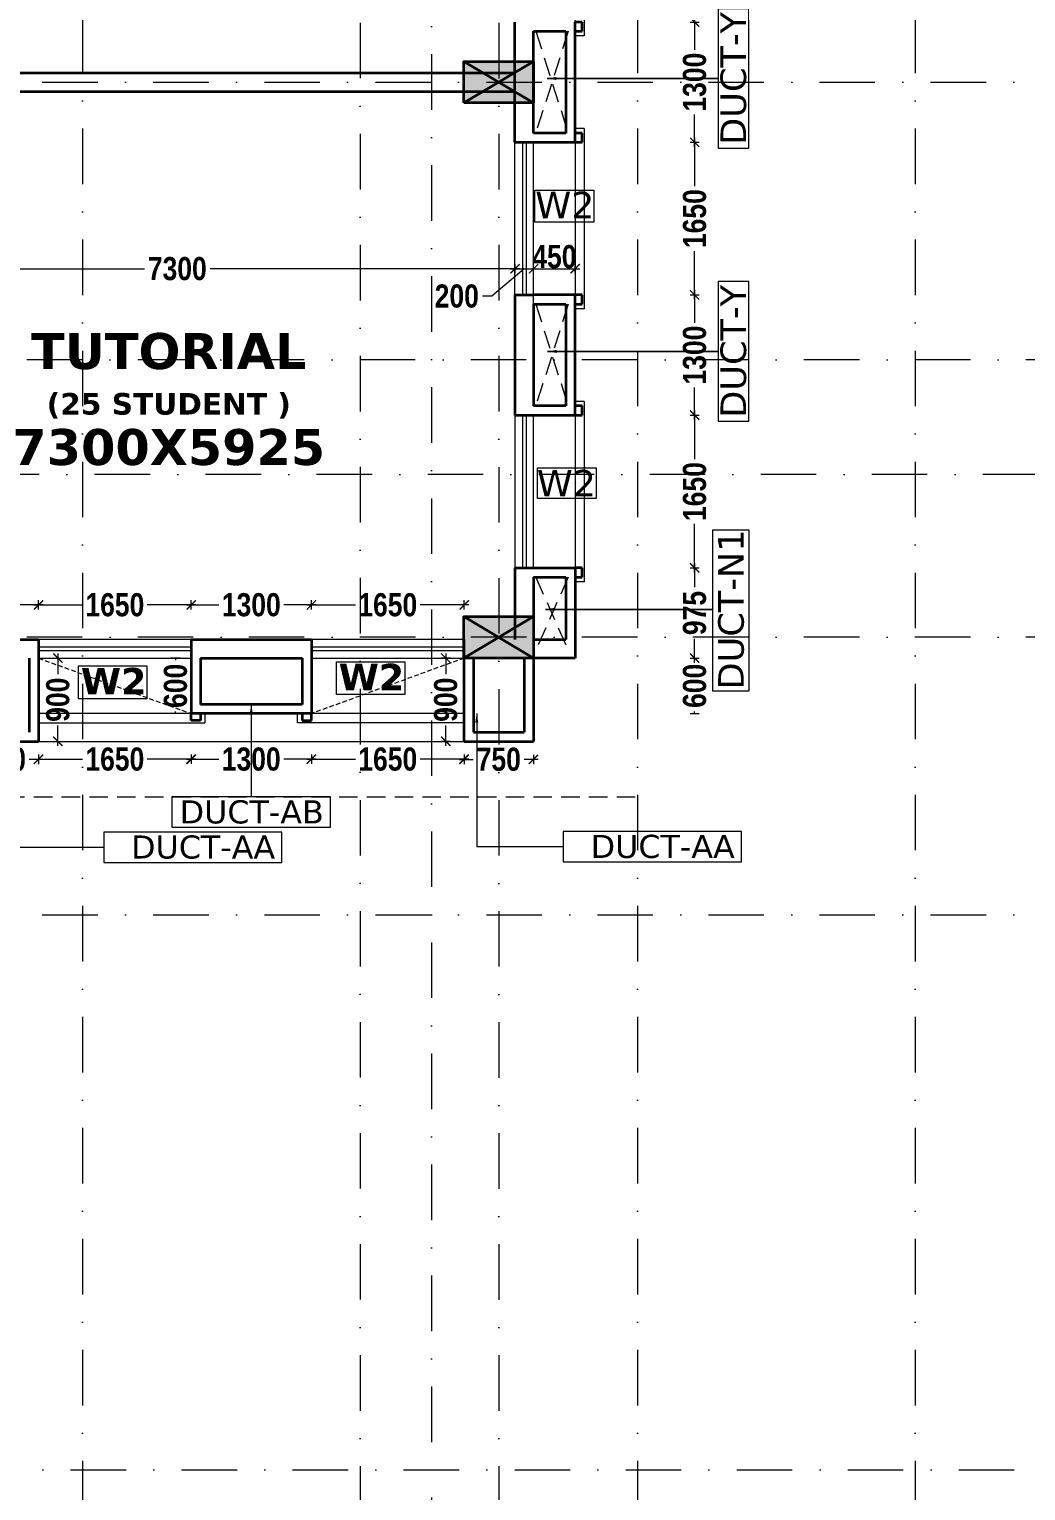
# Model space of a CAD drawing. Header units: millimetres. Extents: x -3092155 to 4513934, y -12317808 to 1850003.
# Drawn here: x -391909 to -381138, y -5557561 to -5541764 of the extents above; entities that cross this region are included whole.
import ezdxf

# ---------------------------------------------------------------- set-up
doc = ezdxf.new("R2010")
doc.units = ezdxf.units.MM
doc.header["$LTSCALE"] = 2
doc.header["$MEASUREMENT"] = 0
doc.header["$PDMODE"] = 34
doc.header["$PDSIZE"] = 500
doc.linetypes.add('DASHDOT', pattern=[1, 0.5, -0.25, 0, -0.25])
doc.linetypes.add('DASHED2', pattern=[0.375, 0.25, -0.125])
for name, color, linetype, lineweight, true_color in [('AEROW', 7, 'Continuous', 15, 0x0d0d0d), ('DOT', 7, 'DASHED2', 0, 0x89067c), ('duct text', 7, 'Continuous', 5, 0x30182a)]:
    doc.layers.add(name, color=color, linetype=linetype, lineweight=lineweight, true_color=true_color)
for name, color, linetype, lineweight in [('coloumn', 10, 'Continuous', 35), ('cornice', 12, 'Continuous', 25), ('D DIM', 250, 'Continuous', 9), ('DUCT', 37, 'Continuous', 35), ('glass', 5, 'Continuous', 15), ('GRID', 251, 'DASHDOT', 5), ('SILL', 74, 'Continuous', 9), ('TEXT', 7, 'Continuous', 13), ('VENTI', 162, 'Continuous', 5), ('W2', 162, 'Continuous', 5), ('WAll', 250, 'Continuous', 35), ('WIN', 5, 'Continuous', 15)]:
    doc.layers.add(name, color=color, linetype=linetype, lineweight=lineweight)
doc.styles.add('door', font='arial.ttf', dxfattribs={"height": 70})
doc.styles.add('INNER DIM', font='ARIALNB.TTF', dxfattribs={"height": 250})
doc.styles.add('style2', font='verdana.ttf')
doc.dimstyles.new('DOOR', dxfattribs={"dimtxt": 100, "dimasz": 100, "dimexe": 25, "dimexo": 50, "dimgap": 25, "dimtad": 0, "dimtih": 1, "dimtoh": 1, "dimdec": 0, "dimzin": 3, "dimdsep": 46, "dimtxsty": 'door', "dimblk": 'OBLIQUE', "dimcen": 200, "dimclrd": 256, "dimclre": 256, "dimclrt": 256, "dimadec": 0, "dimazin": 0, "dimtfac": 1, "dimtdec": 0, "dimtofl": 0, "dimtmove": 2, "dimatfit": 3, "dimfxl": 300, "dimfxlon": 1, "dimfrac": 1, "dimtolj": 1, "dimtzin": 0, "dimlwd": -1, "dimlwe": -1, "dimarcsym": 0})
doc.dimstyles.new('external final', dxfattribs={"dimscale": 0, "dimtxt": 250, "dimasz": 100, "dimexe": 50, "dimexo": 50, "dimgap": 50, "dimtad": 0, "dimdec": 0, "dimzin": 0, "dimdsep": 46, "dimtxsty": 'INNER DIM', "dimblk": 'ARCHTICK', "dimcen": 100, "dimdle": 50, "dimclrd": 256, "dimclre": 256, "dimclrt": 256, "dimadec": 0, "dimazin": 0, "dimtfac": 1, "dimtdec": 0, "dimtix": 1, "dimtmove": 1, "dimatfit": 3, "dimfxl": 50, "dimfxlon": 1, "dimtolj": 1, "dimtzin": 0, "dimlwd": -1, "dimlwe": -1, "dimarcsym": 1})

# ---------------------------------------------------------------- blocks, each defined once
blk = doc.blocks.new('_ArchTick')
at = {"color": 0, "linetype": 'ByBlock', "const_width": 0.15}
blk.add_lwpolyline([(-0.5, -0.5), (0.5, 0.5)], dxfattribs=at)
blk = doc.blocks.new('*D243')
at = {"layer": 'D DIM', "ltscale": 100, "transparency": 16777216}
for p, q in [((-384767, -5541686), (-384667, -5541686)), ((-384717, -5541636), (-384717, -5541986)), ((-384717, -5543036), (-384717, -5542686)), ((-384767, -5542986), (-384667, -5542986))]:
    blk.add_line(p, q, dxfattribs=at)
at = {"layer": 'Defpoints', "color": 0, "lineweight": 50, "ltscale": 100, "transparency": 16777216}
for p in [(-386008, -5541686), (-386008, -5542986), (-384717, -5542986)]:
    blk.add_point(p, dxfattribs=at)
at = {"layer": 'D DIM', "ltscale": 100, "transparency": 16777216, "xscale": 100, "yscale": 100, "zscale": 100}
for p, rotation in [((-384717, -5541686), 90), ((-384717, -5542986), 270)]:
    blk.add_blockref('_ArchTick', p, dxfattribs=dict(at, rotation=rotation))
at = {"layer": 'D DIM', "ltscale": 100, "transparency": 16777216, "insert": (-384717, -5542336), "char_height": 250, "attachment_point": 5, "rotation": 90, "style": 'INNER DIM'}
blk.add_mtext('\\A1;1300', dxfattribs=at)
blk = doc.blocks.new('*D244')
at = {"layer": 'D DIM', "ltscale": 100, "transparency": 16777216}
for p, q in [((-384717, -5542936), (-384717, -5543461)), ((-384767, -5542986), (-384667, -5542986)), ((-384717, -5544686), (-384717, -5544161)), ((-384767, -5544636), (-384667, -5544636))]:
    blk.add_line(p, q, dxfattribs=at)
at = {"layer": 'Defpoints', "color": 0, "lineweight": 50, "ltscale": 100, "transparency": 16777216}
for p in [(-386008, -5542986), (-386008, -5544636), (-384717, -5544636)]:
    blk.add_point(p, dxfattribs=at)
at = {"layer": 'D DIM', "ltscale": 100, "transparency": 16777216, "xscale": 100, "yscale": 100, "zscale": 100}
for p, rotation in [((-384717, -5542986), 90), ((-384717, -5544636), 270)]:
    blk.add_blockref('_ArchTick', p, dxfattribs=dict(at, rotation=rotation))
at = {"layer": 'D DIM', "ltscale": 100, "transparency": 16777216, "insert": (-384717, -5543811), "char_height": 250, "attachment_point": 5, "rotation": 90, "style": 'INNER DIM'}
blk.add_mtext('\\A1;1650', dxfattribs=at)
blk = doc.blocks.new('*D245')
at = {"layer": 'D DIM', "ltscale": 100, "transparency": 16777216}
for p, q in [((-384767, -5544636), (-384667, -5544636)), ((-384717, -5544586), (-384717, -5544936)), ((-384717, -5545986), (-384717, -5545636)), ((-384767, -5545936), (-384667, -5545936))]:
    blk.add_line(p, q, dxfattribs=at)
at = {"layer": 'Defpoints', "color": 0, "lineweight": 50, "ltscale": 100, "transparency": 16777216}
for p in [(-386008, -5544636), (-386008, -5545936), (-384717, -5545936)]:
    blk.add_point(p, dxfattribs=at)
at = {"layer": 'D DIM', "ltscale": 100, "transparency": 16777216, "xscale": 100, "yscale": 100, "zscale": 100}
for p, rotation in [((-384717, -5544636), 90), ((-384717, -5545936), 270)]:
    blk.add_blockref('_ArchTick', p, dxfattribs=dict(at, rotation=rotation))
at = {"layer": 'D DIM', "ltscale": 100, "transparency": 16777216, "insert": (-384717, -5545286), "char_height": 250, "attachment_point": 5, "rotation": 90, "style": 'INNER DIM'}
blk.add_mtext('\\A1;1300', dxfattribs=at)
blk = doc.blocks.new('*D246')
at = {"layer": 'D DIM', "ltscale": 100, "transparency": 16777216}
for p, q in [((-384767, -5545936), (-384667, -5545936)), ((-384717, -5545886), (-384717, -5546411)), ((-384717, -5547636), (-384717, -5547111)), ((-384767, -5547586), (-384667, -5547586))]:
    blk.add_line(p, q, dxfattribs=at)
at = {"layer": 'Defpoints', "color": 0, "lineweight": 50, "ltscale": 100, "transparency": 16777216}
for p in [(-386008, -5545936), (-386008, -5547586), (-384717, -5547586)]:
    blk.add_point(p, dxfattribs=at)
at = {"layer": 'D DIM', "ltscale": 100, "transparency": 16777216, "xscale": 100, "yscale": 100, "zscale": 100}
for p, rotation in [((-384717, -5545936), 90), ((-384717, -5547586), 270)]:
    blk.add_blockref('_ArchTick', p, dxfattribs=dict(at, rotation=rotation))
at = {"layer": 'D DIM', "ltscale": 100, "transparency": 16777216, "insert": (-384717, -5546761), "char_height": 250, "attachment_point": 5, "rotation": 90, "style": 'INNER DIM'}
blk.add_mtext('\\A1;1650', dxfattribs=at)
blk = doc.blocks.new('*D247')
at = {"layer": 'D DIM', "ltscale": 100, "transparency": 16777216}
for p, q in [((-384717, -5547536), (-384717, -5547794)), ((-384767, -5547586), (-384667, -5547586)), ((-384717, -5548611), (-384717, -5548354)), ((-384767, -5548561), (-384667, -5548561))]:
    blk.add_line(p, q, dxfattribs=at)
at = {"layer": 'Defpoints', "color": 0, "lineweight": 50, "ltscale": 100, "transparency": 16777216}
for p in [(-386008, -5547586), (-386008, -5548561), (-384717, -5548561)]:
    blk.add_point(p, dxfattribs=at)
at = {"layer": 'D DIM', "ltscale": 100, "transparency": 16777216, "xscale": 100, "yscale": 100, "zscale": 100}
for p, rotation in [((-384717, -5547586), 90), ((-384717, -5548561), 270)]:
    blk.add_blockref('_ArchTick', p, dxfattribs=dict(at, rotation=rotation))
at = {"layer": 'D DIM', "ltscale": 100, "transparency": 16777216, "insert": (-384717, -5548074), "char_height": 250, "attachment_point": 5, "rotation": 90, "style": 'INNER DIM'}
blk.add_mtext('\\A1;975', dxfattribs=at)
blk = doc.blocks.new('*D248')
at = {"layer": 'D DIM', "ltscale": 100, "transparency": 16777216}
for p, q in [((-384767, -5548561), (-384667, -5548561)), ((-384717, -5548561), (-384717, -5548585)), ((-384767, -5549161), (-384667, -5549161)), ((-384717, -5549161), (-384717, -5549137))]:
    blk.add_line(p, q, dxfattribs=at)
at = {"layer": 'Defpoints', "color": 0, "lineweight": 50, "ltscale": 100, "transparency": 16777216}
for p in [(-386008, -5548561), (-385408, -5549161), (-384717, -5549161)]:
    blk.add_point(p, dxfattribs=at)
at = {"layer": 'D DIM', "ltscale": 100, "transparency": 16777216, "insert": (-384717, -5548861), "char_height": 250, "attachment_point": 5, "rotation": 90, "style": 'INNER DIM'}
blk.add_mtext('\\A1;600', dxfattribs=at)
blk = doc.blocks.new('*D460')
at = {"layer": 'D DIM', "ltscale": 100, "transparency": 16777216}
for p, q in [((-394009, -5544353), (-390664, -5544353)), ((-393959, -5544403), (-393959, -5544303)), ((-386608, -5544353), (-389953, -5544353)), ((-386658, -5544403), (-386658, -5544303))]:
    blk.add_line(p, q, dxfattribs=at)
at = {"layer": 'Defpoints', "color": 0, "lineweight": 50, "ltscale": 100, "transparency": 16777216}
for p in [(-386658, -5544353), (-386658, -5544636), (-393959, -5545111)]:
    blk.add_point(p, dxfattribs=at)
at = {"layer": 'D DIM', "ltscale": 100, "transparency": 16777216, "xscale": 100, "yscale": 100, "zscale": 100, "rotation": 180}
blk.add_blockref('_ArchTick', (-393959, -5544353), dxfattribs=at)
at = {"layer": 'D DIM', "ltscale": 100, "transparency": 16777216, "xscale": 100, "yscale": 100, "zscale": 100}
blk.add_blockref('_ArchTick', (-386658, -5544353), dxfattribs=at)
at = {"layer": 'D DIM', "ltscale": 100, "transparency": 16777216, "insert": (-390309, -5544353), "char_height": 250, "attachment_point": 5, "style": 'INNER DIM'}
blk.add_mtext('\\A1;7300', dxfattribs=at)
blk = doc.blocks.new('*D461')
at = {"layer": 'D DIM', "ltscale": 100, "transparency": 16777216}
for p, q in [((-386558, -5544353), (-386909, -5544649)), ((-386708, -5544353), (-386408, -5544353)), ((-386658, -5544403), (-386658, -5544303)), ((-386458, -5544403), (-386458, -5544303)), ((-386909, -5544649), (-387009, -5544649))]:
    blk.add_line(p, q, dxfattribs=at)
at = {"layer": 'Defpoints', "color": 0, "lineweight": 50, "ltscale": 100, "transparency": 16777216}
for p in [(-386458, -5544353), (-386658, -5544636), (-386458, -5544636)]:
    blk.add_point(p, dxfattribs=at)
at = {"layer": 'D DIM', "ltscale": 100, "transparency": 16777216, "xscale": 100, "yscale": 100, "zscale": 100, "rotation": 180}
blk.add_blockref('_ArchTick', (-386658, -5544353), dxfattribs=at)
at = {"layer": 'D DIM', "ltscale": 100, "transparency": 16777216, "xscale": 100, "yscale": 100, "zscale": 100}
blk.add_blockref('_ArchTick', (-386458, -5544353), dxfattribs=at)
at = {"layer": 'D DIM', "ltscale": 100, "transparency": 16777216, "insert": (-387288, -5544649), "char_height": 250, "attachment_point": 5, "style": 'INNER DIM'}
blk.add_mtext('\\A1;200', dxfattribs=at)
blk = doc.blocks.new('*D462')
at = {"layer": 'D DIM', "ltscale": 100, "transparency": 16777216}
for p, q in [((-386508, -5544353), (-385958, -5544353)), ((-386458, -5544403), (-386458, -5544303)), ((-386008, -5544403), (-386008, -5544303))]:
    blk.add_line(p, q, dxfattribs=at)
at = {"layer": 'Defpoints', "color": 0, "lineweight": 50, "ltscale": 100, "transparency": 16777216}
for p in [(-386008, -5544353), (-386458, -5544636), (-386008, -5544636)]:
    blk.add_point(p, dxfattribs=at)
at = {"layer": 'D DIM', "ltscale": 100, "transparency": 16777216, "xscale": 100, "yscale": 100, "zscale": 100, "rotation": 180}
blk.add_blockref('_ArchTick', (-386458, -5544353), dxfattribs=at)
at = {"layer": 'D DIM', "ltscale": 100, "transparency": 16777216, "xscale": 100, "yscale": 100, "zscale": 100}
blk.add_blockref('_ArchTick', (-386008, -5544353), dxfattribs=at)
at = {"layer": 'D DIM', "ltscale": 100, "transparency": 16777216, "insert": (-386233, -5544223), "char_height": 250, "attachment_point": 5, "style": 'INNER DIM'}
blk.add_mtext('\\A1;450', dxfattribs=at)
blk = doc.blocks.new('*D965')
at = {"layer": 'D DIM', "ltscale": 100, "transparency": 16777216}
for p, q in [((-392559, -5549606), (-392559, -5549706)), ((-391809, -5549606), (-391809, -5549706)), ((-392609, -5549656), (-392460, -5549656)), ((-391759, -5549656), (-391909, -5549656))]:
    blk.add_line(p, q, dxfattribs=at)
at = {"layer": 'Defpoints', "color": 0, "lineweight": 50, "ltscale": 100, "transparency": 16777216}
for p in [(-392559, -5549461), (-391809, -5549461), (-391809, -5549656)]:
    blk.add_point(p, dxfattribs=at)
at = {"layer": 'D DIM', "ltscale": 100, "transparency": 16777216, "xscale": 100, "yscale": 100, "zscale": 100, "rotation": 180}
blk.add_blockref('_ArchTick', (-392559, -5549656), dxfattribs=at)
at = {"layer": 'D DIM', "ltscale": 100, "transparency": 16777216, "xscale": 100, "yscale": 100, "zscale": 100}
blk.add_blockref('_ArchTick', (-391809, -5549656), dxfattribs=at)
at = {"layer": 'D DIM', "ltscale": 100, "transparency": 16777216, "insert": (-392184, -5549656), "char_height": 250, "attachment_point": 5, "style": 'INNER DIM'}
blk.add_mtext('\\A1;750', dxfattribs=at)
blk = doc.blocks.new('*D966')
at = {"layer": 'D DIM', "ltscale": 100, "transparency": 16777216}
for p, q in [((-387209, -5549606), (-387209, -5549706)), ((-386459, -5549606), (-386459, -5549706)), ((-387259, -5549656), (-387110, -5549656)), ((-386409, -5549656), (-386558, -5549656))]:
    blk.add_line(p, q, dxfattribs=at)
at = {"layer": 'Defpoints', "color": 0, "lineweight": 50, "ltscale": 100, "transparency": 16777216}
for p in [(-387209, -5549461), (-386459, -5549461), (-386459, -5549656)]:
    blk.add_point(p, dxfattribs=at)
at = {"layer": 'D DIM', "ltscale": 100, "transparency": 16777216, "xscale": 100, "yscale": 100, "zscale": 100, "rotation": 180}
blk.add_blockref('_ArchTick', (-387209, -5549656), dxfattribs=at)
at = {"layer": 'D DIM', "ltscale": 100, "transparency": 16777216, "xscale": 100, "yscale": 100, "zscale": 100}
blk.add_blockref('_ArchTick', (-386459, -5549656), dxfattribs=at)
at = {"layer": 'D DIM', "ltscale": 100, "transparency": 16777216, "insert": (-386834, -5549656), "char_height": 250, "attachment_point": 5, "style": 'INNER DIM'}
blk.add_mtext('\\A1;750', dxfattribs=at)
blk = doc.blocks.new('*D967')
at = {"layer": 'D DIM', "ltscale": 100, "transparency": 16777216}
for p, q in [((-388909, -5547986), (-388384, -5547986)), ((-388859, -5548036), (-388859, -5547936)), ((-387158, -5547986), (-387683, -5547986)), ((-387208, -5548036), (-387208, -5547936))]:
    blk.add_line(p, q, dxfattribs=at)
at = {"layer": 'Defpoints', "color": 0, "lineweight": 50, "ltscale": 100, "transparency": 16777216}
for p in [(-388859, -5547986), (-387208, -5548336), (-388859, -5548361)]:
    blk.add_point(p, dxfattribs=at)
at = {"layer": 'D DIM', "ltscale": 100, "transparency": 16777216, "xscale": 100, "yscale": 100, "zscale": 100, "rotation": 180}
blk.add_blockref('_ArchTick', (-388859, -5547986), dxfattribs=at)
at = {"layer": 'D DIM', "ltscale": 100, "transparency": 16777216, "xscale": 100, "yscale": 100, "zscale": 100}
blk.add_blockref('_ArchTick', (-387208, -5547986), dxfattribs=at)
at = {"layer": 'D DIM', "ltscale": 100, "transparency": 16777216, "insert": (-388034, -5547986), "char_height": 250, "attachment_point": 5, "style": 'INNER DIM'}
blk.add_mtext('\\A1;1650', dxfattribs=at)
blk = doc.blocks.new('*D968')
at = {"layer": 'D DIM', "ltscale": 100, "transparency": 16777216}
for p, q in [((-390209, -5547986), (-389859, -5547986)), ((-390159, -5548036), (-390159, -5547936)), ((-388809, -5547986), (-389159, -5547986)), ((-388859, -5548036), (-388859, -5547936))]:
    blk.add_line(p, q, dxfattribs=at)
at = {"layer": 'Defpoints', "color": 0, "lineweight": 50, "ltscale": 100, "transparency": 16777216}
for p in [(-390159, -5547986), (-390159, -5548361), (-388859, -5548361)]:
    blk.add_point(p, dxfattribs=at)
at = {"layer": 'D DIM', "ltscale": 100, "transparency": 16777216, "xscale": 100, "yscale": 100, "zscale": 100, "rotation": 180}
blk.add_blockref('_ArchTick', (-390159, -5547986), dxfattribs=at)
at = {"layer": 'D DIM', "ltscale": 100, "transparency": 16777216, "xscale": 100, "yscale": 100, "zscale": 100}
blk.add_blockref('_ArchTick', (-388859, -5547986), dxfattribs=at)
at = {"layer": 'D DIM', "ltscale": 100, "transparency": 16777216, "insert": (-389509, -5547986), "char_height": 250, "attachment_point": 5, "style": 'INNER DIM'}
blk.add_mtext('\\A1;1300', dxfattribs=at)
blk = doc.blocks.new('*D969')
at = {"layer": 'D DIM', "ltscale": 100, "transparency": 16777216}
for p, q in [((-391859, -5547986), (-391335, -5547986)), ((-391809, -5548036), (-391809, -5547936)), ((-390109, -5547986), (-390634, -5547986)), ((-390159, -5548036), (-390159, -5547936))]:
    blk.add_line(p, q, dxfattribs=at)
at = {"layer": 'Defpoints', "color": 0, "lineweight": 50, "ltscale": 100, "transparency": 16777216}
for p in [(-391809, -5547986), (-391809, -5548361), (-390159, -5548361)]:
    blk.add_point(p, dxfattribs=at)
at = {"layer": 'D DIM', "ltscale": 100, "transparency": 16777216, "xscale": 100, "yscale": 100, "zscale": 100, "rotation": 180}
blk.add_blockref('_ArchTick', (-391809, -5547986), dxfattribs=at)
at = {"layer": 'D DIM', "ltscale": 100, "transparency": 16777216, "xscale": 100, "yscale": 100, "zscale": 100}
blk.add_blockref('_ArchTick', (-390159, -5547986), dxfattribs=at)
at = {"layer": 'D DIM', "ltscale": 100, "transparency": 16777216, "insert": (-390984, -5547986), "char_height": 250, "attachment_point": 5, "style": 'INNER DIM'}
blk.add_mtext('\\A1;1650', dxfattribs=at)
blk = doc.blocks.new('*D970')
at = {"layer": 'D DIM', "ltscale": 100, "transparency": 16777216}
for p, q in [((-394008, -5547986), (-393741, -5547986)), ((-393958, -5548036), (-393958, -5547936)), ((-391759, -5547986), (-393024, -5547986)), ((-391809, -5548036), (-391809, -5547936))]:
    blk.add_line(p, q, dxfattribs=at)
at = {"layer": 'Defpoints', "color": 0, "lineweight": 50, "ltscale": 100, "transparency": 16777216}
for p in [(-393958, -5547986), (-393958, -5548361), (-391809, -5548361)]:
    blk.add_point(p, dxfattribs=at)
at = {"layer": 'D DIM', "ltscale": 100, "transparency": 16777216, "xscale": 100, "yscale": 100, "zscale": 100, "rotation": 180}
blk.add_blockref('_ArchTick', (-393958, -5547986), dxfattribs=at)
at = {"layer": 'D DIM', "ltscale": 100, "transparency": 16777216, "xscale": 100, "yscale": 100, "zscale": 100}
blk.add_blockref('_ArchTick', (-391809, -5547986), dxfattribs=at)
at = {"layer": 'D DIM', "ltscale": 100, "transparency": 16777216, "insert": (-393382, -5547986), "char_height": 250, "attachment_point": 5, "style": 'INNER DIM'}
blk.add_mtext('\\A1;2149', dxfattribs=at)
blk = doc.blocks.new('*D971')
at = {"layer": 'D DIM', "ltscale": 100, "transparency": 16777216}
for p, q in [((-391650, -5548561), (-391550, -5548561)), ((-391600, -5548511), (-391600, -5548734)), ((-391600, -5549511), (-391600, -5549289)), ((-391650, -5549461), (-391550, -5549461))]:
    blk.add_line(p, q, dxfattribs=at)
at = {"layer": 'Defpoints', "color": 0, "lineweight": 50, "ltscale": 100, "transparency": 16777216}
for p in [(-391809, -5548561), (-391810, -5549461), (-391600, -5549461)]:
    blk.add_point(p, dxfattribs=at)
at = {"layer": 'D DIM', "ltscale": 100, "transparency": 16777216, "xscale": 100, "yscale": 100, "zscale": 100}
for p, rotation in [((-391600, -5548561), 90), ((-391600, -5549461), 270)]:
    blk.add_blockref('_ArchTick', p, dxfattribs=dict(at, rotation=rotation))
at = {"layer": 'D DIM', "ltscale": 100, "transparency": 16777216, "insert": (-391600, -5549011), "char_height": 250, "attachment_point": 5, "rotation": 90, "style": 'INNER DIM'}
blk.add_mtext('\\A1;900', dxfattribs=at)
blk = doc.blocks.new('*D972')
at = {"layer": 'D DIM', "ltscale": 100, "transparency": 16777216}
for p, q in [((-387357, -5548561), (-387457, -5548561)), ((-387407, -5548511), (-387407, -5548734)), ((-387407, -5549511), (-387407, -5549289)), ((-387357, -5549461), (-387457, -5549461))]:
    blk.add_line(p, q, dxfattribs=at)
at = {"layer": 'Defpoints', "color": 0, "lineweight": 50, "ltscale": 100, "transparency": 16777216}
for p in [(-387208, -5548561), (-387407, -5549461), (-387209, -5549461)]:
    blk.add_point(p, dxfattribs=at)
at = {"layer": 'D DIM', "ltscale": 100, "transparency": 16777216, "xscale": 100, "yscale": 100, "zscale": 100}
for p, rotation in [((-387407, -5548561), 90), ((-387407, -5549461), 270)]:
    blk.add_blockref('_ArchTick', p, dxfattribs=dict(at, rotation=rotation))
at = {"layer": 'D DIM', "ltscale": 100, "transparency": 16777216, "insert": (-387407, -5549011), "char_height": 250, "attachment_point": 5, "rotation": 90, "style": 'INNER DIM'}
blk.add_mtext('\\A1;900', dxfattribs=at)
blk = doc.blocks.new('*D981')
at = {"layer": 'D DIM', "ltscale": 100, "transparency": 16777216}
for p, q in [((-388859, -5549604), (-388859, -5549704)), ((-387209, -5549604), (-387209, -5549704)), ((-388909, -5549654), (-388384, -5549654)), ((-387159, -5549654), (-387684, -5549654))]:
    blk.add_line(p, q, dxfattribs=at)
at = {"layer": 'Defpoints', "color": 0, "lineweight": 50, "ltscale": 100, "transparency": 16777216}
for p in [(-388859, -5549461), (-387209, -5549461), (-388859, -5549654)]:
    blk.add_point(p, dxfattribs=at)
at = {"layer": 'D DIM', "ltscale": 100, "transparency": 16777216, "xscale": 100, "yscale": 100, "zscale": 100, "rotation": 180}
blk.add_blockref('_ArchTick', (-388859, -5549654), dxfattribs=at)
at = {"layer": 'D DIM', "ltscale": 100, "transparency": 16777216, "xscale": 100, "yscale": 100, "zscale": 100}
blk.add_blockref('_ArchTick', (-387209, -5549654), dxfattribs=at)
at = {"layer": 'D DIM', "ltscale": 100, "transparency": 16777216, "insert": (-388034, -5549654), "char_height": 250, "attachment_point": 5, "style": 'INNER DIM'}
blk.add_mtext('\\A1;1650', dxfattribs=at)
blk = doc.blocks.new('*D982')
at = {"layer": 'D DIM', "ltscale": 100, "transparency": 16777216}
for p, q in [((-391809, -5549604), (-391809, -5549704)), ((-390159, -5549604), (-390159, -5549704)), ((-391859, -5549654), (-391335, -5549654)), ((-390109, -5549654), (-390634, -5549654))]:
    blk.add_line(p, q, dxfattribs=at)
at = {"layer": 'Defpoints', "color": 0, "lineweight": 50, "ltscale": 100, "transparency": 16777216}
for p in [(-391809, -5549161), (-390159, -5549161), (-391809, -5549654)]:
    blk.add_point(p, dxfattribs=at)
at = {"layer": 'D DIM', "ltscale": 100, "transparency": 16777216, "xscale": 100, "yscale": 100, "zscale": 100, "rotation": 180}
blk.add_blockref('_ArchTick', (-391809, -5549654), dxfattribs=at)
at = {"layer": 'D DIM', "ltscale": 100, "transparency": 16777216, "xscale": 100, "yscale": 100, "zscale": 100}
blk.add_blockref('_ArchTick', (-390159, -5549654), dxfattribs=at)
at = {"layer": 'D DIM', "ltscale": 100, "transparency": 16777216, "insert": (-390984, -5549654), "char_height": 250, "attachment_point": 5, "style": 'INNER DIM'}
blk.add_mtext('\\A1;1650', dxfattribs=at)
blk = doc.blocks.new('*D986')
at = {"layer": 'D DIM', "ltscale": 100, "transparency": 16777216}
for p, q in [((-390160, -5549604), (-390160, -5549704)), ((-388859, -5549604), (-388859, -5549704)), ((-390210, -5549654), (-389860, -5549654)), ((-388809, -5549654), (-389159, -5549654))]:
    blk.add_line(p, q, dxfattribs=at)
at = {"layer": 'Defpoints', "color": 0, "lineweight": 50, "ltscale": 100, "transparency": 16777216}
for p in [(-390160, -5549097), (-388859, -5549161), (-388859, -5549654)]:
    blk.add_point(p, dxfattribs=at)
at = {"layer": 'D DIM', "ltscale": 100, "transparency": 16777216, "xscale": 100, "yscale": 100, "zscale": 100, "rotation": 180}
blk.add_blockref('_ArchTick', (-390160, -5549654), dxfattribs=at)
at = {"layer": 'D DIM', "ltscale": 100, "transparency": 16777216, "xscale": 100, "yscale": 100, "zscale": 100}
blk.add_blockref('_ArchTick', (-388859, -5549654), dxfattribs=at)
at = {"layer": 'D DIM', "ltscale": 100, "transparency": 16777216, "insert": (-389510, -5549654), "char_height": 250, "attachment_point": 5, "style": 'INNER DIM'}
blk.add_mtext('\\A1;1300', dxfattribs=at)
blk = doc.blocks.new('S.F')
at = {"layer": 'coloumn', "ltscale": 100}
for points in [[(99210, -5850756), (99210, -5850306), (98460, -5850306), (98460, -5850756)], [(99210, -5856756), (99210, -5856306), (98460, -5856306), (98460, -5856756)]]:
    blk.add_hatch(color=256, dxfattribs=at).paths.add_polyline_path(points)
for p, q in [((98460, -5850756), (98460, -5850306)), ((98460, -5850306), (99210, -5850306)), ((99210, -5850306), (99210, -5850756)), ((99210, -5850756), (98460, -5850756)), ((98460, -5856756), (98460, -5856306)), ((98460, -5856306), (99210, -5856306)), ((99210, -5856306), (99210, -5856756)), ((99210, -5856756), (98460, -5856756))]:
    blk.add_line(p, q, dxfattribs=at)
for points in [[(99210, -5850756), (98460, -5850306), (99210, -5850306), (98460, -5850756)], [(99210, -5856756), (98460, -5856306), (99210, -5856306), (98460, -5856756)]]:
    blk.add_lwpolyline(points, dxfattribs=at)
blk = doc.blocks.new('*D1128')
at = {"layer": 'D DIM', "ltscale": 100, "transparency": 16777216}
for p, q in [((-390278, -5548561), (-390378, -5548561)), ((-390328, -5548561), (-390328, -5548585)), ((-390278, -5549161), (-390378, -5549161)), ((-390328, -5549161), (-390328, -5549137))]:
    blk.add_line(p, q, dxfattribs=at)
at = {"layer": 'Defpoints', "color": 0, "lineweight": 50, "ltscale": 100, "transparency": 16777216}
for p in [(-390159, -5548561), (-390328, -5549161), (-390159, -5549161)]:
    blk.add_point(p, dxfattribs=at)
at = {"layer": 'D DIM', "ltscale": 100, "transparency": 16777216, "insert": (-390328, -5548861), "char_height": 250, "attachment_point": 5, "rotation": 90, "style": 'INNER DIM'}
blk.add_mtext('\\A1;600', dxfattribs=at)
blk = doc.blocks.new('_Oblique')
at = {"color": 0, "linetype": 'ByBlock', "lineweight": -2}
blk.add_line((-0.5, -0.5), (0.5, 0.5), dxfattribs=at)
blk = doc.blocks.new('6yyyhr')
at = {"layer": 'DUCT', "ltscale": 100}
for p, q in [((-386010, -5681142), (-385935, -5681142)), ((-385935, -5681142), (-385935, -5681243)), ((-385935, -5681243), (-386010, -5681243)), ((-385935, -5682892), (-386010, -5682892)), ((-385935, -5682992), (-385935, -5682892)), ((-386010, -5682992), (-385935, -5682992))]:
    blk.add_line(p, q, dxfattribs=at)
at = {"layer": 'SILL', "ltscale": 100}
for p, q in [((-386010, -5683042), (-386010, -5681092)), ((-385910, -5681092), (-386010, -5681092)), ((-385910, -5681092), (-385910, -5683042)), ((-385910, -5683042), (-386010, -5683042))]:
    blk.add_line(p, q, dxfattribs=at)
blk = doc.blocks.new('hyh')
at = {"layer": 'duct text', "ltscale": 0.1}
for points in [[(-120878, -5587040), (-120878, -5585532), (-121207, -5585532), (-121207, -5587040)], [(-120878, -5589990), (-120878, -5588482), (-121207, -5588482), (-121207, -5589990)], [(-121264, -5592910), (-121264, -5591163), (-120878, -5591163), (-120878, -5592910)]]:
    blk.add_lwpolyline(points, close=True, dxfattribs=at)
at = {"layer": 'duct text', "ltscale": 0.1, "char_height": 276.64, "width": 1547.24, "attachment_point": 5, "rotation": 90, "style": 'style2'}
for s, insert in [('\\pt3043;DUCT-Y', (-121042, -5586285)), ('\\pt3043;DUCT-Y', (-121042, -5589235)), ('\\pt3043;DUCT-N1', (-121067, -5592025))]:
    blk.add_mtext(s, dxfattribs=dict(at, insert=insert))
at = {"layer": 'duct text', "ltscale": 0.1}
for points in [[(-123056, -5586286), (-121207, -5586286), (-123056, -5586286)], [(-123053, -5589236), (-121207, -5589236), (-123053, -5589236)], [(-123075, -5592024), (-121264, -5592024), (-123075, -5592024)]]:
    blk.add_leader(points, dimstyle='DOOR', dxfattribs=at)

msp = doc.modelspace()

# ---------------------------------------------------------------- linework, layer by layer
at = {"layer": 'DOT', "ltscale": 400}
for p, q in [((-386083.9, -5541786.2), (-386433.9, -5542886.2)), ((-386433.9, -5541786.2), (-386083.9, -5542886.2)), ((-386459.3, -5545736.1), (-386459.3, -5544536.3)), ((-386083.9, -5544736.2), (-386433.9, -5545836.2)), ((-386433.9, -5544736.2), (-386083.9, -5545836.2)), ((-386083.9, -5547686.2), (-386433.9, -5548476.2)), ((-386433.9, -5547686.2), (-386083.9, -5548476.2)), ((-392759.3, -5550061.2), (-385259.3, -5550061.2))]:
    msp.add_line(p, q, dxfattribs=at)
at = {"layer": 'DOT', "ltscale": 100}
for p, q in [((-391809.8, -5548561.2), (-390159.8, -5549161.2)), ((-387209.3, -5548561.2), (-388859.3, -5549161.2))]:
    msp.add_line(p, q, dxfattribs=at)
at = {"layer": 'DOT', "linetype": 'Continuous', "ltscale": 400}
msp.add_line((-387209.3, -5549161.2), (-391809.8, -5549161.2), dxfattribs=at)
at = {"layer": 'DUCT', "ltscale": 100}
for p, q in [((-386659.3, -5542986.2), (-386659.3, -5541686.2)), ((-386009.3, -5542986.2), (-386009.3, -5541686.2)), ((-386459.3, -5542886.2), (-386459.3, -5541786.2)), ((-386459.3, -5541786.2), (-386109.3, -5541786.2)), ((-386109.3, -5541786.2), (-386109.3, -5542886.2)), ((-386109.3, -5542886.2), (-386459.3, -5542886.2)), ((-385934.3, -5542886.2), (-386009.3, -5542886.2)), ((-385934.3, -5542986.2), (-385934.3, -5542886.2)), ((-386659.3, -5542986.2), (-386459.3, -5542986.2)), ((-386459.3, -5542986.2), (-386009.3, -5542986.2)), ((-386009.3, -5542986.2), (-385934.3, -5542986.2)), ((-386659.3, -5544636.2), (-386459.3, -5544636.2)), ((-386659.3, -5544636.2), (-386659.3, -5545936.2)), ((-386009.3, -5544636.2), (-386459.3, -5544636.2)), ((-386009.3, -5545936.2), (-386009.3, -5544636.2)), ((-385934.3, -5544636.2), (-386009.3, -5544636.2)), ((-385934.3, -5544736.2), (-385934.3, -5544636.2)), ((-386459.3, -5544736.2), (-386459.3, -5545836.2)), ((-386459.3, -5544736.2), (-386109.3, -5544736.2)), ((-386109.3, -5544736.2), (-386109.3, -5545836.2)), ((-386009.3, -5544736.2), (-385934.3, -5544736.2)), ((-386659.3, -5545936.2), (-386459.3, -5545936.2)), ((-386109.3, -5545836.2), (-386459.3, -5545836.2)), ((-386459.3, -5545936.2), (-386009.3, -5545936.2)), ((-385934.3, -5545836.2), (-386009.3, -5545836.2)), ((-386009.3, -5545936.2), (-385934.3, -5545936.2)), ((-385934.3, -5545936.2), (-385934.3, -5545836.2)), ((-386659.3, -5547586.2), (-386009.3, -5547586.2)), ((-386659.3, -5547586.2), (-386659.3, -5548361.2)), ((-386459.3, -5547686.2), (-386109.3, -5547686.2)), ((-386459.3, -5547686.2), (-386459.3, -5548361.2)), ((-386109.3, -5547686.2), (-386109.3, -5548361.2)), ((-386009.3, -5547586.2), (-386009.3, -5548561.2)), ((-385933.9, -5547586.2), (-386008.9, -5547586.2)), ((-386008.9, -5547686.2), (-385933.9, -5547686.2)), ((-385933.9, -5547686.2), (-385933.9, -5547586.2)), ((-393109.4, -5548361.2), (-391809.4, -5548361.2)), ((-391809.4, -5548361.2), (-391809.4, -5548561.2)), ((-390159.4, -5548361.2), (-388858.9, -5548361.2)), ((-390159.4, -5548361.2), (-390159.4, -5548561.2)), ((-388858.9, -5548361.2), (-388858.9, -5548561.2)), ((-387208.9, -5549461.2), (-387208.9, -5548361.2)), ((-386459.3, -5548361.2), (-386109.3, -5548361.2)), ((-391909.4, -5548561.2), (-391909.4, -5549361.2)), ((-391809.4, -5548561.2), (-391809.4, -5549461.2)), ((-390059.4, -5548561.2), (-388958.9, -5548561.2)), ((-387108.9, -5548561.2), (-387108.9, -5549361.2)), ((-386558.9, -5548561.2), (-386558.9, -5549361.2)), ((-386009.3, -5548561.2), (-386459.3, -5548561.2)), ((-386458.9, -5548561.2), (-386458.9, -5549461.2)), ((-390159.8, -5549236.2), (-390159.8, -5549161.2)), ((-390059.4, -5549236.2), (-390159.8, -5549236.2)), ((-390059.4, -5549161.2), (-390059.4, -5549236.2)), ((-388959.7, -5549161.2), (-388959.7, -5549236.2)), ((-388959.7, -5549236.2), (-388859.3, -5549236.2)), ((-388859.3, -5549236.2), (-388859.3, -5549161.2)), ((-387108.9, -5549361.2), (-386558.9, -5549361.2)), ((-392559.4, -5549461.2), (-391809.4, -5549461.2)), ((-387208.9, -5549461.2), (-386458.9, -5549461.2))]:
    msp.add_line(p, q, dxfattribs=at)
at = {"layer": 'duct text', "ltscale": 0.1}
for points in [[(-390366.4, -5550390.3), (-388651.9, -5550390.3), (-388651.9, -5550061.2), (-390366.4, -5550061.2)], [(-391104.2, -5550770.1), (-389177.4, -5550770.1), (-389177.4, -5550440.9), (-391104.2, -5550440.9)], [(-386136.2, -5550763.6), (-384209.4, -5550763.6), (-384209.4, -5550434.5), (-386136.2, -5550434.5)]]:
    msp.add_lwpolyline(points, close=True, dxfattribs=at)
at = {"layer": 'glass', "ltscale": 100}
for p, q in [((-386579.3, -5542986.2), (-386579.3, -5544636.2)), ((-386539.3, -5542986.2), (-386539.3, -5544636.2)), ((-390159.4, -5548441.2), (-391809.4, -5548441.2)), ((-390159.4, -5548481.2), (-391809.4, -5548481.2)), ((-387208.9, -5548441.2), (-388858.9, -5548441.2)), ((-387208.9, -5548481.2), (-388858.9, -5548481.2))]:
    msp.add_line(p, q, dxfattribs=at)
at = {"layer": 'GRID', "color": 5, "ltscale": 600}
for p, q in [((-387559.4, -5497630.3), (-387559.4, -5586432.3)), ((-388333.9, -5498490.8), (-388333.9, -5585574.1)), ((-386834.4, -5498491.7), (-386834.4, -5585573.1)), ((-391333.9, -5499634.4), (-391333.9, -5584428.2)), ((-385333.9, -5499634.4), (-385333.9, -5584428.2)), ((-382333.9, -5499634.4), (-382333.9, -5584428.2))]:
    msp.add_line(p, q, dxfattribs=at)
at = {"layer": 'GRID', "color": 6, "ltscale": 600}
for p, q in [((-460173.8, -5542336.2), (-367334.4, -5542336.2)), ((-367334.8, -5545336.2), (-460173.8, -5545336.2)), ((-365400.8, -5546575.3), (-462107.8, -5546578.9)), ((-367334.1, -5548336.2), (-460173.8, -5548336.2)), ((-460173.8, -5551336.2), (-367334.4, -5551336.2)), ((-461068.2, -5557336.2), (-366440.7, -5557336.2))]:
    msp.add_line(p, q, dxfattribs=at)
at = {"layer": 'SILL', "ltscale": 100}
for p, q in [((-386659.3, -5544636.2), (-386659.3, -5542436.2)), ((-385909.3, -5542836.2), (-386009.3, -5542836.2)), ((-385909.3, -5542836.2), (-385909.3, -5544785.8)), ((-386459.3, -5544636.2), (-386459.3, -5542986.2)), ((-386009.3, -5542986.2), (-386009.3, -5544636.2)), ((-385909.3, -5544785.8), (-386009.3, -5544785.8)), ((-385909.3, -5545786.2), (-386009.3, -5545786.2)), ((-385909.3, -5545786.2), (-385909.3, -5547736.1)), ((-386659.3, -5545936.2), (-386659.3, -5547586.2)), ((-386459.3, -5547586.2), (-386459.3, -5545936.2)), ((-386009.3, -5545936.2), (-386009.3, -5547586.2)), ((-385908.9, -5547735.8), (-386008.9, -5547735.8)), ((-390159.4, -5548361.2), (-391809.4, -5548361.2)), ((-387208.9, -5548361.2), (-388858.9, -5548361.2)), ((-391809.4, -5548561.2), (-390159.4, -5548561.2)), ((-388858.9, -5548561.2), (-387208.9, -5548561.2)), ((-391809.8, -5549261.2), (-390009.8, -5549261.2)), ((-390009.4, -5549261.2), (-390009.4, -5549161.2)), ((-389009.7, -5549261.2), (-389009.7, -5549161.2)), ((-387209.7, -5549261.2), (-389009.7, -5549261.2)), ((-391809.8, -5549461.2), (-387202.4, -5549461.2))]:
    msp.add_line(p, q, dxfattribs=at)
at = {"layer": 'VENTI', "ltscale": 100}
for points in [[(-391376.6, -5548644.5), (-390637.3, -5548644.5), (-390637.3, -5548999.9), (-391376.6, -5548999.9)], [(-388589.6, -5548600), (-387850.2, -5548600), (-387850.2, -5548955.4), (-388589.6, -5548955.4)]]:
    msp.add_lwpolyline(points, close=True, dxfattribs=at)
at = {"layer": 'W2', "ltscale": 100}
for points in [[(-386442.5, -5543501.9), (-385805.1, -5543501.9), (-385805.1, -5543848.1), (-386442.5, -5543848.1)], [(-386415.4, -5546505.2), (-385779.6, -5546505.2), (-385779.6, -5546835.2), (-386415.4, -5546835.2)]]:
    msp.add_lwpolyline(points, close=True, dxfattribs=at)
at = {"layer": 'WAll', "ltscale": 100}
for p, q in [((-393959.3, -5542236.2), (-386659.3, -5542236.2)), ((-393959.3, -5542436.2), (-386659.3, -5542436.2)), ((-390159.4, -5548561.2), (-390159.4, -5549161.2)), ((-390059.4, -5548561.2), (-390059.4, -5549061.2)), ((-388958.9, -5548561.2), (-388958.9, -5549061.2)), ((-388858.9, -5548561.2), (-388858.9, -5549161.2)), ((-388958.9, -5549061.2), (-390059.4, -5549061.2)), ((-388858.9, -5549161.2), (-390159.4, -5549161.2))]:
    msp.add_line(p, q, dxfattribs=at)
at = {"layer": 'WIN', "ltscale": 100}
for p, q in [((-386579.3, -5545936.2), (-386579.3, -5547586.2)), ((-386539.3, -5545936.2), (-386539.3, -5547586.2))]:
    msp.add_line(p, q, dxfattribs=at)

# ---------------------------------------------------------------- block references
at = {"layer": 'coloumn'}
msp.add_blockref('S.F', (-485670.2, 308195), dxfattribs=at)
at = {"layer": 'cornice', "color": 3, "lineweight": 50}
for name, p in [('hyh', (-263254.8, 43989.8)), ('6yyyhr', (0.8, 141205.9))]:
    msp.add_blockref(name, p, dxfattribs=at)

# ---------------------------------------------------------------- texts
at = {"layer": 'duct text', "ltscale": 0.1, "char_height": 250, "width": 1547.237, "attachment_point": 5, "style": 'style2'}
for s, insert in [('\\pt2750;DUCT-AB', (-389504.3, -5550225.6)), ('\\pt2750;DUCT-AA', (-390029.8, -5550605.3)), ('\\pt2750;DUCT-AA', (-385061.8, -5550598.9))]:
    msp.add_mtext(s, dxfattribs=dict(at, insert=insert))
at = {"layer": 'TEXT', "ltscale": 0.1, "insert": (-390401, -5545764.5), "char_height": 350, "attachment_point": 5, "style": 'style2'}
msp.add_mtext('{\\fVerdana|b1|i0|c0|p34;\\H1.1111x;TUTORIAL\\H0.9x; \\P\\H0.66667x;(25 STUDENT )\\H1.5x;\\P\\H1.1111x;7300X5925}', dxfattribs=at)
at = {"layer": 'W2', "style": 'style2'}
for p in [(-386439.8, -5543807.4), (-386423.4, -5546814)]:
    msp.add_text('W2', height=287, dxfattribs=at).set_placement(p)
at = {"layer": 'W2', "ltscale": 100, "char_height": 287, "width": 641.269, "attachment_point": 1, "style": 'style2'}
for insert in [(-388564.3, -5548623), (-391351.3, -5548667.5)]:
    msp.add_mtext('{\\fVerdana|b1|i0|c0|p34;W2}', dxfattribs=dict(at, insert=insert))

# ---------------------------------------------------------------- dimensions: what is measured, and where the dimension line sits
at = {"layer": 'D DIM', "ltscale": 100}
for base, p1, p2, angle, picture, middle in [((-384717, -5542986.2), (-386008.5, -5541686.2), (-386008.5, -5542986.2), 90, '*D243', (-384717, -5542336.2)), ((-384717, -5544636.2), (-386008.5, -5542986.2), (-386008.5, -5544636.2), 90, '*D244', (-384717, -5543811.2)), ((-384717, -5545936.2), (-386008.5, -5544636.2), (-386008.5, -5545936.2), 90, '*D245', (-384717, -5545286.2)), ((-384717, -5547586.2), (-386008.5, -5545936.2), (-386008.5, -5547586.2), 90, '*D246', (-384717, -5546761.2)), ((-384717, -5548561.2), (-386008.5, -5547586.2), (-386008.5, -5548561.2), 90, '*D247', (-384717, -5548073.7)), ((-391599.6, -5549461.2), (-391809.4, -5548561.2), (-391809.8, -5549461.2), 90, '*D971', (-391599.6, -5549011.2)), ((-390327.6, -5549161.2), (-390159.4, -5548561.2), (-390159.4, -5549161.2), 90, '*D1128', (-390327.6, -5548861.2)), ((-387407.5, -5549461.2), (-387208.5, -5548561.2), (-387208.9, -5549461.2), 90, '*D972', (-387407.5, -5549011.2)), ((-384717, -5549161.2), (-386008.5, -5548561.2), (-385408.5, -5549161.2), 90, '*D248', (-384717, -5548861.2)), ((-391809.4, -5549654), (-390159.4, -5549161.2), (-391809.4, -5549161.2), 180, '*D982', (-390984.4, -5549654)), ((-388858.9, -5549654), (-387208.9, -5549461.2), (-388858.9, -5549461.2), 180, '*D981', (-388033.9, -5549654))]:
    dim = msp.add_linear_dim(base=base, p1=p1, p2=p2, angle=angle, dimstyle='external final', override={"dimscale": 1}, dxfattribs=at)
    dim.commit()
    dim.dimension.update_dxf_attribs({"geometry": picture, "text_midpoint": middle})
for base, p1, p2, picture, middle in [((-386008.5, -5544353.3), (-386458.5, -5544636.2), (-386008.5, -5544636.2), '*D462', (-386233.5, -5544223)), ((-386458.5, -5544353.3), (-386658.5, -5544636.2), (-386458.5, -5544636.2), '*D461', (-387059.4, -5544648.5)), ((-393958.5, -5547985.5), (-391809.4, -5548361.2), (-393958.5, -5548361.2), '*D970', (-393382.2, -5547985.5))]:
    dim = msp.add_linear_dim(base=base, p1=p1, p2=p2, dimstyle='external final', override={"dimscale": 1}, dxfattribs=at)
    dim.commit()
    dim.dimension.update_dxf_attribs({"geometry": picture, "text_midpoint": middle, "dimtype": 160})
for base, p1, p2, picture, middle in [((-386658.5, -5544353.3), (-393958.9, -5545111.2), (-386658.5, -5544636.2), '*D460', (-390308.7, -5544353.3)), ((-391809.4, -5547985.5), (-390159.4, -5548361.2), (-391809.4, -5548361.2), '*D969', (-390984.4, -5547985.5)), ((-390159.3986, -5547985.5079), (-388858.9093, -5548361.2082), (-390159.3986, -5548361.2065), '*D968', (-389509.154, -5547985.5079)), ((-388858.9, -5547985.5), (-387208.5, -5548336.2), (-388858.9, -5548361.2), '*D967', (-388033.7, -5547985.5)), ((-388859.3228, -5549654.0079), (-390159.8122, -5549096.7579), (-388859.3228, -5549161.2065), '*D986', (-389509.5675, -5549654.0079)), ((-391809.4, -5549656), (-392559.4, -5549461.2), (-391809.4, -5549461.2), '*D965', (-392184.4, -5549656)), ((-386458.9, -5549656), (-387208.9, -5549461.2), (-386458.9, -5549461.2), '*D966', (-386833.9, -5549656))]:
    dim = msp.add_linear_dim(base=base, p1=p1, p2=p2, dimstyle='external final', override={"dimscale": 1}, dxfattribs=at)
    dim.commit()
    dim.dimension.update_dxf_attribs({"geometry": picture, "text_midpoint": middle})

# ---------------------------------------------------------------- leaders
at = {"layer": 'AEROW', "lineweight": 30, "ltscale": 100}
for points in [[(-389509.2, -5549061.2), (-389509.2, -5550061.2)], [(-392039.8, -5549165.4), (-392039.8, -5550605.5), (-391104.2, -5550605.5)], [(-387071.9, -5549159), (-387071.9, -5550599), (-386136.2, -5550599)]]:
    msp.add_leader(points, dimstyle='external final', override={"dimscale": 1, "dimfxl": 50}, dxfattribs=at)

doc.saveas('drawing.dxf')
